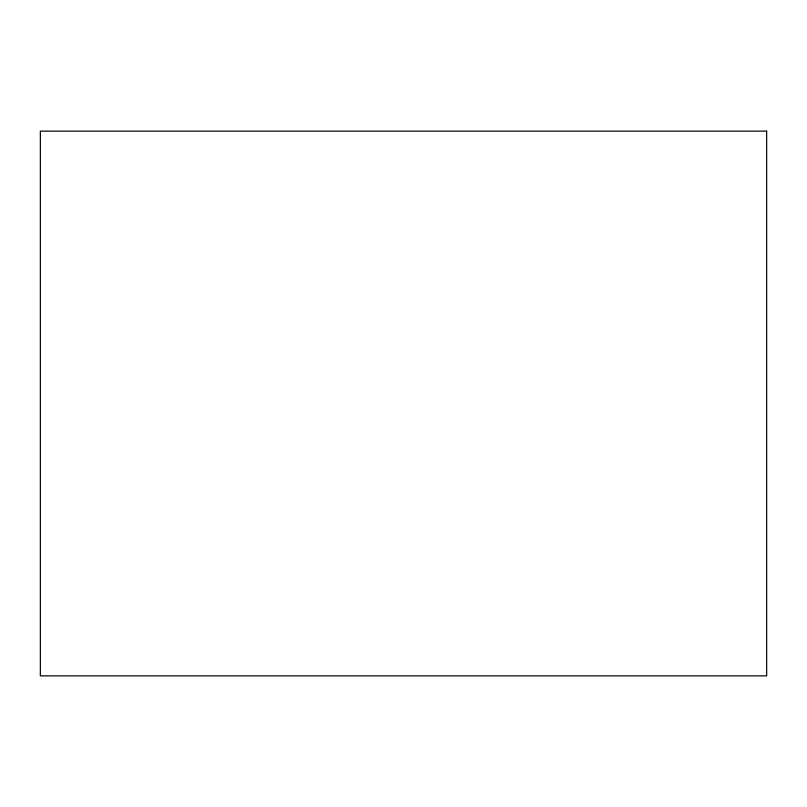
<?xml version="1.0" encoding="UTF-8"?>
<svg xmlns="http://www.w3.org/2000/svg" width="807" height="807" viewBox="0 0 807 807"><rect width="100%" height="100%" fill="white"/><g stroke="black" fill="none" stroke-linecap="round" stroke-linejoin="round"><path stroke-width="1.21" d="M766.65 131.138L40.35 131.138L40.35 675.863L766.65 675.863L766.65 131.138"/></g></svg>
